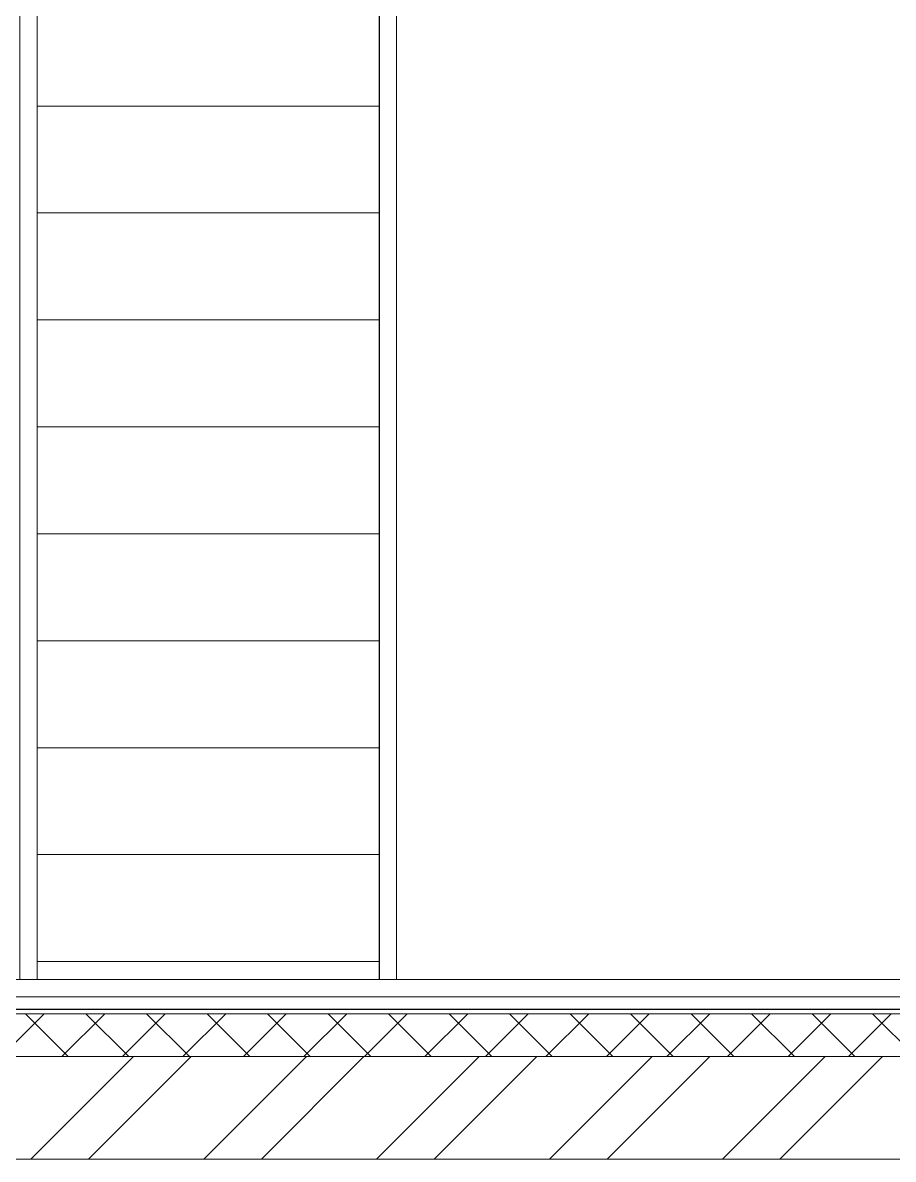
# Model space of a CAD drawing. Header units: millimetres. Extents: x 53645 to 137188, y 78097 to 135533.
# Drawn here: x 119866 to 120883, y 128046 to 129375 of the extents above; entities that cross this region are included whole.
import ezdxf

# ---------------------------------------------------------------- set-up
doc = ezdxf.new("R2010")
doc.units = ezdxf.units.MM
doc.linetypes.add('CONTI', pattern=[0])
doc.linetypes.add('GOST2.303 5', pattern=[24, 20, -1.5, 1, -1.5])
doc.layers.add('axis_dim', color=40, linetype='CONTI')
for name, color, linetype, lineweight in [('floor', 179, 'Continuous', 5), ('furniture', 36, 'Continuous', 0), ('Wall2', 5, 'Continuous', 5)]:
    doc.layers.add(name, color=color, linetype=linetype, lineweight=lineweight)

msp = doc.modelspace()

# ---------------------------------------------------------------- hatches: boundary and pattern name
at = {"layer": 'floor', "lineweight": 0, "ltscale": 4}
h = msp.add_hatch(dxfattribs=at)
h.set_pattern_fill('ANSI31', color=256, scale=1000, angle=135)
h.set_pattern_definition([(180, (222482.24, 155527.34), (-3e-14, -125), [])])
h.paths.add_polyline_path([(119882.3, 128256.4), (119882.3, 130366.4), (120282.3, 130366.4), (120282.3, 128256.4)])

# ---------------------------------------------------------------- linework, layer by layer
at = {"layer": 'axis_dim', "linetype": 'GOST2.303 5', "lineweight": 25, "ltscale": 100}
msp.add_lwpolyline([(123427.3, 128221.4), (117677.3, 128221.4)], dxfattribs=at)
at = {"layer": 'floor', "lineweight": 0, "ltscale": 4}
for points in [[(119862.3, 128256.4), (119862.3, 130366.4), (119882.3, 130366.4), (119882.3, 128256.4)], [(119882.3, 128256.4), (119882.3, 130366.4), (120282.3, 130366.4), (120282.3, 128256.4)], [(120282.4, 128256.4), (120282.4, 130366.4), (120302.3, 130366.4), (120302.3, 128256.4)]]:
    msp.add_lwpolyline(points, close=True, dxfattribs=at)
at = {"layer": 'furniture', "ltscale": 100}
for points in [[(119162.3, 128256.4), (121282.3, 128256.4)], [(121282.3, 128236.4), (119142.3, 128236.4)], [(119142.3, 128236.4), (121282.3, 128236.4)], [(121282.3, 128216.4), (119122.3, 128216.4)], [(121282.3, 128216.4), (119122.3, 128216.4)], [(119840.7, 128166.4), (119890.7, 128216.4)], [(119918.8, 128166.4), (119868.8, 128216.4)], [(119911.4, 128166.4), (119961.4, 128216.4)], [(119989.5, 128166.4), (119939.5, 128216.4)], [(119982.1, 128166.4), (120032.1, 128216.4)], [(120060.3, 128166.4), (120010.3, 128216.4)], [(120052.8, 128166.4), (120102.8, 128216.4)], [(120131, 128166.4), (120081, 128216.4)], [(120123.6, 128166.4), (120173.6, 128216.4)], [(120201.7, 128166.4), (120151.7, 128216.4)], [(120194.3, 128166.4), (120244.3, 128216.4)], [(120272.4, 128166.4), (120222.4, 128216.4)], [(120265, 128166.4), (120315, 128216.4)], [(120343.1, 128166.4), (120293.1, 128216.4)], [(120335.7, 128166.4), (120385.7, 128216.4)], [(120413.8, 128166.4), (120363.8, 128216.4)], [(120406.4, 128166.4), (120456.4, 128216.4)], [(120484.5, 128166.4), (120434.5, 128216.4)], [(120477.1, 128166.4), (120527.1, 128216.4)], [(120555.2, 128166.4), (120505.2, 128216.4)], [(120547.8, 128166.4), (120597.8, 128216.4)], [(120625.9, 128166.4), (120575.9, 128216.4)], [(120618.5, 128166.4), (120668.5, 128216.4)], [(120696.7, 128166.4), (120646.7, 128216.4)], [(120689.2, 128166.4), (120739.2, 128216.4)], [(120767.4, 128166.4), (120717.4, 128216.4)], [(120760, 128166.4), (120810, 128216.4)], [(120838.1, 128166.4), (120788.1, 128216.4)], [(120830.7, 128166.4), (120880.7, 128216.4)], [(120908.8, 128166.4), (120858.8, 128216.4)], [(119072.3, 128166.4), (121282.3, 128166.4)]]:
    msp.add_lwpolyline(points, dxfattribs=at)
at = {"layer": 'Wall2', "ltscale": 100}
for points in [[(119072.3, 128166.4), (121282.3, 128166.4)], [(119875, 128046.4), (119995, 128166.4)], [(119942.4, 128046.4), (120062.4, 128166.4)], [(120077.1, 128046.4), (120197.1, 128166.4)], [(120144.5, 128046.4), (120264.4, 128166.4)], [(120279.2, 128046.4), (120399.2, 128166.4)], [(120346.5, 128046.4), (120466.5, 128166.4)], [(120481.2, 128046.4), (120601.2, 128166.4)], [(120548.6, 128046.4), (120668.6, 128166.4)], [(120683.3, 128046.4), (120803.3, 128166.4)], [(120750.6, 128046.4), (120870.6, 128166.4)], [(122002.3, 128046.4), (118952.3, 128046.4)]]:
    msp.add_lwpolyline(points, dxfattribs=at)

doc.saveas('drawing.dxf')
